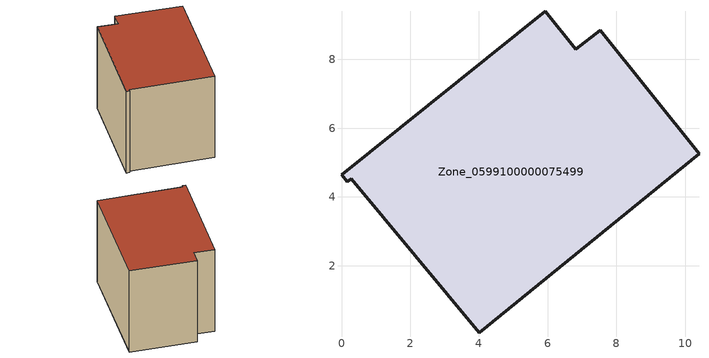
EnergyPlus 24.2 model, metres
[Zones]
Zone_0599100000075499
 floor ground (C_G): 10.4,5.25 4.01,0.04 0.28,4.54 0.17,4.45 0,4.65 5.93,9.41 6.82,8.29 7.53,8.85 z0
 wall outside (C_F): 10.4,5.25 7.53,8.85 6.82,8.29 5.93,9.41 0,4.65 0.17,4.45 0.28,4.54 4.01,0.04 10.4,5.25 z0:6.59
 roof outside (C_R): 4.01,0.04 10.4,5.25 7.53,8.85 6.82,8.29 5.93,9.41 0,4.65 0.17,4.45 0.28,4.54 z6.59
[BUILDING]
Pand.0599100000075499: North Axis=0; Terrain=City; Loads Convergence Tolerance Value=0.04; Temperature Convergence Tolerance Value=0.4; Solar Distribution=FullExterior; Maximum Number of Warmup Days=25; Minimum Number of Warmup Days=1
[Site:Location]
Rotterdam.The.Hague.AP_ZH_NLD Design_Conditions: Latitude=51.96; Longitude=4.45; Time Zone=1; Elevation=-4.5
[SITE:GROUNDTEMPERATURE:BUILDINGSURFACE]
18, 18, 18, 18, 18, 18, 18, 18, 18, 18, 18, 18
[MATERIAL] Thermal Absorptance=0.9; Solar Absorptance=0.7; Visible Absorptance=0.7
Name | Roughness | Thickness | Conductivity | Density | Specific Heat
G.TI.1946 | MediumSmooth | 0.15 | 1 | 540 | 1210
F.TI.1946 | Rough | 0.3 | 0.857143 | 1920 | 840
R.TI.1946 | MediumRough | 0.2 | 0.1 | 1500 | 1000
[CONSTRUCTION]
C_G: G.TI.1946
C_F: F.TI.1946
C_R: R.TI.1946
[ZONE]
Zone_0599100000075499: Type=1; Multiplier=1; Ceiling Height=Autocalculate; Volume=Autocalculate; Floor Area=autocalculate; Part of Total Floor Area=Yes
[ZONEINFILTRATION:DESIGNFLOWRATE]
Infil_Zone_0599100000075499: Zone or ZoneList or Space or SpaceList=Zone_0599100000075499; Schedule=AlwaysOn; Design Flow Rate Calculation Method=Flow/Area; Flow Rate per Floor Area=0.003; Constant Term Coefficient=1; Temperature Term Coefficient=0; Velocity Term Coefficient=0; Velocity Squared Term Coefficient=0
[HVACTEMPLATE:ZONE:IDEALLOADSAIRSYSTEM]
Zone_0599100000075499: Maximum Heating Supply Air Temperature=50; Minimum Cooling Supply Air Temperature=13; Maximum Heating Supply Air Humidity Ratio=0.0156; Minimum Cooling Supply Air Humidity Ratio=0.0077; Heating Limit=NoLimit; Cooling Limit=NoLimit; Dehumidification Control Type=ConstantSensibleHeatRatio; Cooling Sensible Heat Ratio=0.7; Dehumidification Setpoint=60; Humidification Control Type=None; Humidification Setpoint=30; Outdoor Air Method=None; Outdoor Air Flow Rate per Person=0.00944; Outdoor Air Flow Rate per Zone Floor Area=0; Outdoor Air Flow Rate per Zone=0; Demand Controlled Ventilation Type=None; Outdoor Air Economizer Type=NoEconomizer; Heat Recovery Type=None; Sensible Heat Recovery Effectiveness=0.7; Latent Heat Recovery Effectiveness=0.65
[ZONECONTROL:THERMOSTAT]
ThermostatControl_Zone_0599100000075499: Zone or ZoneList=Zone_0599100000075499; Control Type Schedule=DualSetpointControlType; Control 1=Thermostat_Zone_0599100000075499; Temperature Difference Between Cutout And Setpoint=0
[THERMOSTATSETPOINT:DUALSETPOINT]
Thermostat_Zone_0599100000075499: Heating Setpoint Temperature Schedule=HeatingSetpoint_Zone_0599100000075499; Cooling Setpoint Temperature Schedule=CoolingSetpoint_Zone_0599100000075499
[SCHEDULE:COMPACT]
HeatingSetpoint_Zone_0599100000075499: Through: 12/31, For: AllDays, Until: 24:00, 21
CoolingSetpoint_Zone_0599100000075499: Through: 12/31, For: AllDays, Until: 24:00, 24
DualSetpointControlType: Through: 12/31, For: AllDays, Until: 24:00, 4
AlwaysOn: Through: 12/31, For: AllDays, Until: 24:00, 1
